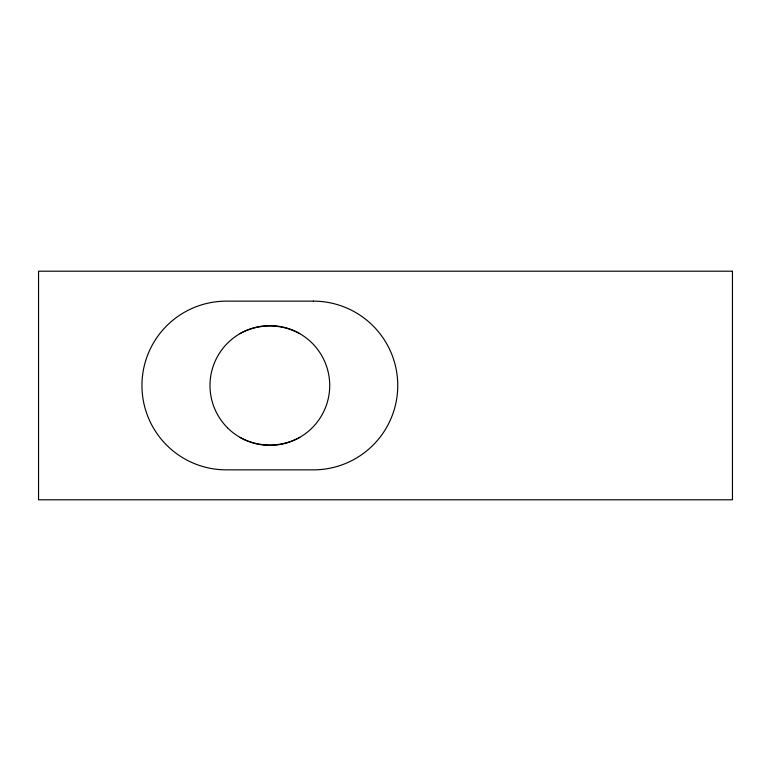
<?xml version="1.0" encoding="UTF-8"?>
<svg xmlns="http://www.w3.org/2000/svg" width="771" height="771" viewBox="0 0 771 771"><rect width="100%" height="100%" fill="white"/><g stroke="black" fill="none" stroke-linecap="round" stroke-linejoin="round"><path stroke-width="1.16" d="M239.916 333.65C258.352 323.425 281.348 323.425 299.784 333.65M299.784 437.35C281.348 447.575 258.352 447.575 239.916 437.35M732.45 271.209L38.55 271.209L38.55 499.791L732.45 499.791L732.45 271.209M313.392 301.143L226.308 301.143A84.357 84.357 0 0 0 141.951 385.5A84.357 84.357 0 0 0 226.308 469.857L313.392 469.857A84.357 84.357 0 0 0 397.749 385.5A84.357 84.357 0 0 0 313.392 301.143M227.522 427.828A59.868 59.868 0 0 0 327.675 400.997A59.868 59.868 0 0 0 254.353 327.675A59.868 59.868 0 0 0 227.522 427.828"/></g></svg>
